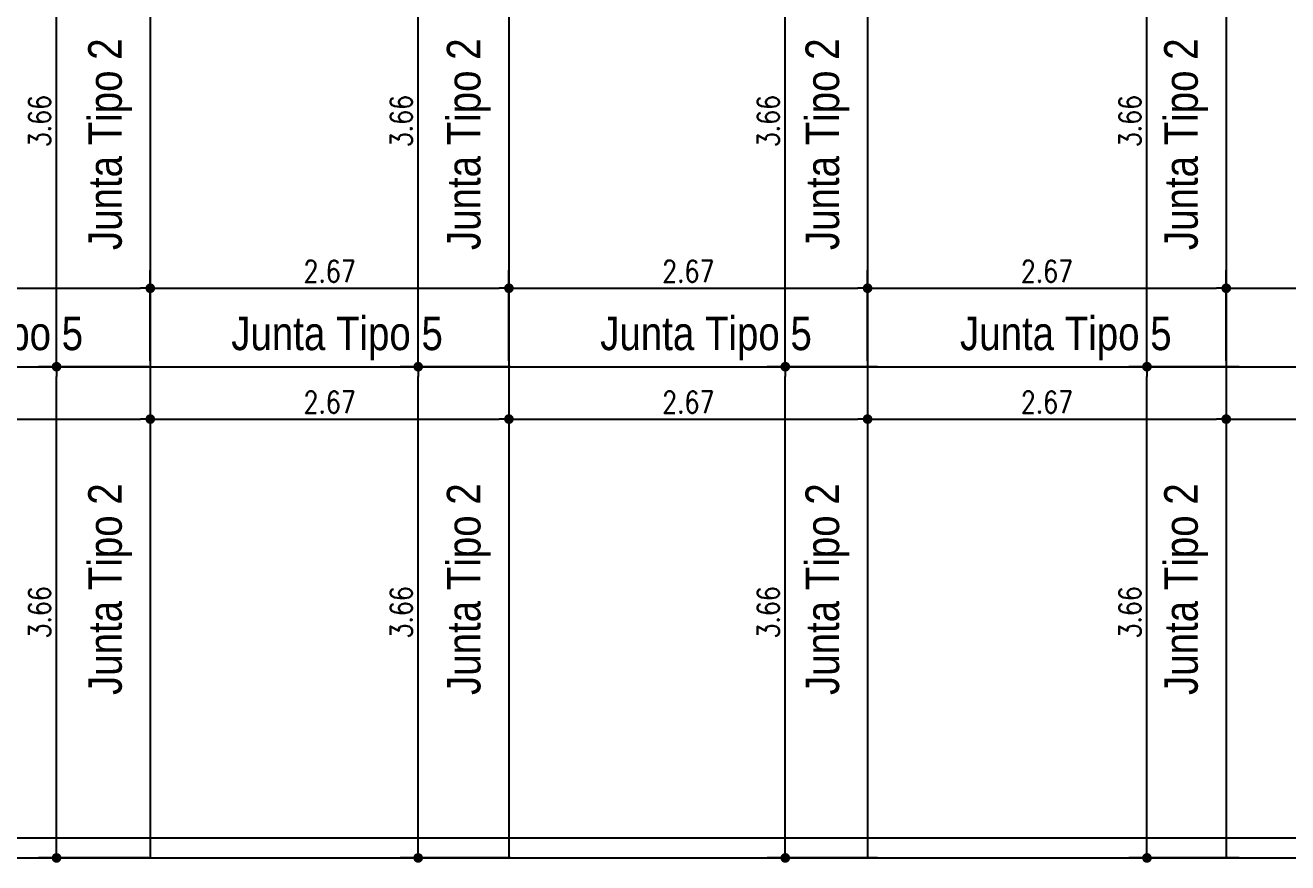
# Model space of a CAD drawing. Header units: millimetres. Extents: x 28448 to 57563, y -116865 to -58388.
# Drawn here: x 28836.92 to 28846.33, y -58468.43 to -58462.19 of the extents above; entities that cross this region are included whole.
import ezdxf

# ---------------------------------------------------------------- set-up
doc = ezdxf.new("R2010")
doc.units = ezdxf.units.MM
doc.header["$PDMODE"] = 35
doc.header["$PDSIZE"] = 0.5
doc.layers.get('DEFPOINTS').update_dxf_attribs({"color": 252, "lineweight": 5})
doc.layers.add('Proyecto de Pavimento', color=4, linetype='Continuous')
doc.styles.add('Angosta', font='romans.shx', dxfattribs={"width": 0.8})
doc.styles.add('ARIAL', font='ARIALN.TTF')
doc.dimstyles.new('JC_1@100', dxfattribs={"dimscale": 0.9, "dimtxt": 0.18, "dimasz": 0.08, "dimexe": 0.15, "dimexo": 0.05, "dimgap": 0.05, "dimtad": 1, "dimzin": 1, "dimdsep": 46, "dimtxsty": 'Angosta', "dimblk1": 'DOT', "dimblk2": 'DOT', "dimsah": 1, "dimcen": 0.09, "dimclrd": 2, "dimclre": 1, "dimclrt": 3, "dimaunit": 1, "dimadec": 3, "dimazin": 0, "dimtfac": 1.8, "dimtmove": 2, "dimatfit": 3, "dimldrblk": 'DOT', "dimfxl": 0.15, "dimtolj": 1, "dimtzin": 0, "dimarcsym": 0})

# ---------------------------------------------------------------- blocks, each defined once
blk = doc.blocks.new('_Dot')
at = {"color": 0, "linetype": 'ByBlock', "lineweight": -2}
blk.add_line((-0.5, 0), (-1, 0), dxfattribs=at)
at = {"color": 0, "linetype": 'ByBlock', "const_width": 0.5}
blk.add_lwpolyline([(-0.25, 0, 1), (0.25, 0, 1)], format="xyb", close=True, dxfattribs=at)
blk = doc.blocks.new('*D574')
at = {"layer": 'DEFPOINTS', "color": 0, "transparency": 16777216}
for p in [(28837.8539, -58464.1473), (28835.1826, -58464.7317), (28837.8539, -58464.7317)]:
    blk.add_point(p, dxfattribs=at)
at = {"layer": 'Proyecto de Pavimento', "color": 1, "lineweight": -2, "transparency": 16777216}
for p, q in [((28835.1826, -58464.6867), (28835.1826, -58464.0123)), ((28837.8539, -58464.6867), (28837.8539, -58464.0123))]:
    blk.add_line(p, q, dxfattribs=at)
at = {"layer": 'Proyecto de Pavimento', "color": 2, "lineweight": -2, "transparency": 16777216}
blk.add_line((28835.2546, -58464.1473), (28837.7819, -58464.1473), dxfattribs=at)
at = {"layer": 'Proyecto de Pavimento', "color": 2, "lineweight": -2, "transparency": 16777216, "xscale": 0.072, "yscale": 0.072, "zscale": 0.072, "rotation": 180}
blk.add_blockref('_Dot', (28835.1826, -58464.1473), dxfattribs=at)
at = {"layer": 'Proyecto de Pavimento', "color": 2, "lineweight": -2, "transparency": 16777216, "xscale": 0.072, "yscale": 0.072, "zscale": 0.072}
blk.add_blockref('_Dot', (28837.8539, -58464.1473), dxfattribs=at)
at = {"layer": 'Proyecto de Pavimento', "color": 3, "transparency": 16777216, "insert": (28836.5183, -58464.0213), "char_height": 0.162, "attachment_point": 5, "style": 'Angosta'}
blk.add_mtext('\\A1;2.67', dxfattribs=at)
blk = doc.blocks.new('*D571')
at = {"layer": 'DEFPOINTS', "color": 0, "transparency": 16777216}
for p in [(28835.1826, -58464.7317), (28837.8539, -58464.7317), (28837.8539, -58465.1219)]:
    blk.add_point(p, dxfattribs=at)
at = {"layer": 'Proyecto de Pavimento', "color": 1, "lineweight": -2, "transparency": 16777216}
for p, q in [((28835.1826, -58464.7767), (28835.1826, -58465.2569)), ((28837.8539, -58464.7767), (28837.8539, -58465.2569))]:
    blk.add_line(p, q, dxfattribs=at)
at = {"layer": 'Proyecto de Pavimento', "color": 2, "lineweight": -2, "transparency": 16777216}
blk.add_line((28835.2546, -58465.1219), (28837.7819, -58465.1219), dxfattribs=at)
at = {"layer": 'Proyecto de Pavimento', "color": 2, "lineweight": -2, "transparency": 16777216, "xscale": 0.072, "yscale": 0.072, "zscale": 0.072, "rotation": 180}
blk.add_blockref('_Dot', (28835.1826, -58465.1219), dxfattribs=at)
at = {"layer": 'Proyecto de Pavimento', "color": 2, "lineweight": -2, "transparency": 16777216, "xscale": 0.072, "yscale": 0.072, "zscale": 0.072}
blk.add_blockref('_Dot', (28837.8539, -58465.1219), dxfattribs=at)
at = {"layer": 'Proyecto de Pavimento', "color": 3, "transparency": 16777216, "insert": (28836.5183, -58464.9959), "char_height": 0.162, "attachment_point": 5, "style": 'Angosta'}
blk.add_mtext('\\A1;2.67', dxfattribs=at)
blk = doc.blocks.new('*D572')
at = {"layer": 'DEFPOINTS', "color": 0, "transparency": 16777216}
for p in [(28837.1558, -58464.7317), (28837.8885, -58464.7317), (28837.8885, -58468.3897)]:
    blk.add_point(p, dxfattribs=at)
at = {"layer": 'Proyecto de Pavimento', "color": 1, "lineweight": -2, "transparency": 16777216}
for p, q in [((28837.8435, -58464.7317), (28837.0208, -58464.7317)), ((28837.8435, -58468.3897), (28837.0208, -58468.3897))]:
    blk.add_line(p, q, dxfattribs=at)
at = {"layer": 'Proyecto de Pavimento', "color": 2, "lineweight": -2, "transparency": 16777216}
blk.add_line((28837.1558, -58468.3177), (28837.1558, -58464.8037), dxfattribs=at)
at = {"layer": 'Proyecto de Pavimento', "color": 2, "lineweight": -2, "transparency": 16777216, "xscale": 0.072, "yscale": 0.072, "zscale": 0.072}
for p, rotation in [((28837.1558, -58464.7317), 90), ((28837.1558, -58468.3897), 270)]:
    blk.add_blockref('_Dot', p, dxfattribs=dict(at, rotation=rotation))
at = {"layer": 'Proyecto de Pavimento', "color": 3, "transparency": 16777216, "insert": (28837.0298, -58466.5607), "char_height": 0.162, "attachment_point": 5, "rotation": 90, "style": 'Angosta'}
blk.add_mtext('\\A1;3.66', dxfattribs=at)
blk = doc.blocks.new('*D573')
at = {"layer": 'DEFPOINTS', "color": 0, "transparency": 16777216}
for p in [(28837.1558, -58461.0738), (28837.8885, -58461.0738), (28837.8885, -58464.7317)]:
    blk.add_point(p, dxfattribs=at)
at = {"layer": 'Proyecto de Pavimento', "color": 1, "lineweight": -2, "transparency": 16777216}
for p, q in [((28837.8435, -58461.0738), (28837.0208, -58461.0738)), ((28837.8435, -58464.7317), (28837.0208, -58464.7317))]:
    blk.add_line(p, q, dxfattribs=at)
at = {"layer": 'Proyecto de Pavimento', "color": 2, "lineweight": -2, "transparency": 16777216}
blk.add_line((28837.1558, -58464.6597), (28837.1558, -58461.1458), dxfattribs=at)
at = {"layer": 'Proyecto de Pavimento', "color": 2, "lineweight": -2, "transparency": 16777216, "xscale": 0.072, "yscale": 0.072, "zscale": 0.072}
for p, rotation in [((28837.1558, -58461.0738), 90), ((28837.1558, -58464.7317), 270)]:
    blk.add_blockref('_Dot', p, dxfattribs=dict(at, rotation=rotation))
at = {"layer": 'Proyecto de Pavimento', "color": 3, "transparency": 16777216, "insert": (28837.0298, -58462.9028), "char_height": 0.162, "attachment_point": 5, "rotation": 90, "style": 'Angosta'}
blk.add_mtext('\\A1;3.66', dxfattribs=at)
blk = doc.blocks.new('*D578')
at = {"layer": 'DEFPOINTS', "color": 0, "transparency": 16777216}
for p in [(28840.5252, -58464.1473), (28837.8539, -58464.7317), (28840.5252, -58464.7317)]:
    blk.add_point(p, dxfattribs=at)
at = {"layer": 'Proyecto de Pavimento', "color": 1, "lineweight": -2, "transparency": 16777216}
for p, q in [((28837.8539, -58464.6867), (28837.8539, -58464.0123)), ((28840.5252, -58464.6867), (28840.5252, -58464.0123))]:
    blk.add_line(p, q, dxfattribs=at)
at = {"layer": 'Proyecto de Pavimento', "color": 2, "lineweight": -2, "transparency": 16777216}
blk.add_line((28837.9259, -58464.1473), (28840.4532, -58464.1473), dxfattribs=at)
at = {"layer": 'Proyecto de Pavimento', "color": 2, "lineweight": -2, "transparency": 16777216, "xscale": 0.072, "yscale": 0.072, "zscale": 0.072, "rotation": 180}
blk.add_blockref('_Dot', (28837.8539, -58464.1473), dxfattribs=at)
at = {"layer": 'Proyecto de Pavimento', "color": 2, "lineweight": -2, "transparency": 16777216, "xscale": 0.072, "yscale": 0.072, "zscale": 0.072}
blk.add_blockref('_Dot', (28840.5252, -58464.1473), dxfattribs=at)
at = {"layer": 'Proyecto de Pavimento', "color": 3, "transparency": 16777216, "insert": (28839.1896, -58464.0213), "char_height": 0.162, "attachment_point": 5, "style": 'Angosta'}
blk.add_mtext('\\A1;2.67', dxfattribs=at)
blk = doc.blocks.new('*D575')
at = {"layer": 'DEFPOINTS', "color": 0, "transparency": 16777216}
for p in [(28837.8539, -58464.7317), (28840.5252, -58464.7317), (28840.5252, -58465.1219)]:
    blk.add_point(p, dxfattribs=at)
at = {"layer": 'Proyecto de Pavimento', "color": 1, "lineweight": -2, "transparency": 16777216}
for p, q in [((28837.8539, -58464.7767), (28837.8539, -58465.2569)), ((28840.5252, -58464.7767), (28840.5252, -58465.2569))]:
    blk.add_line(p, q, dxfattribs=at)
at = {"layer": 'Proyecto de Pavimento', "color": 2, "lineweight": -2, "transparency": 16777216}
blk.add_line((28837.9259, -58465.1219), (28840.4532, -58465.1219), dxfattribs=at)
at = {"layer": 'Proyecto de Pavimento', "color": 2, "lineweight": -2, "transparency": 16777216, "xscale": 0.072, "yscale": 0.072, "zscale": 0.072, "rotation": 180}
blk.add_blockref('_Dot', (28837.8539, -58465.1219), dxfattribs=at)
at = {"layer": 'Proyecto de Pavimento', "color": 2, "lineweight": -2, "transparency": 16777216, "xscale": 0.072, "yscale": 0.072, "zscale": 0.072}
blk.add_blockref('_Dot', (28840.5252, -58465.1219), dxfattribs=at)
at = {"layer": 'Proyecto de Pavimento', "color": 3, "transparency": 16777216, "insert": (28839.1896, -58464.9959), "char_height": 0.162, "attachment_point": 5, "style": 'Angosta'}
blk.add_mtext('\\A1;2.67', dxfattribs=at)
blk = doc.blocks.new('*D576')
at = {"layer": 'DEFPOINTS', "color": 0, "transparency": 16777216}
for p in [(28839.8493, -58464.7317), (28840.582, -58464.7317), (28840.582, -58468.3897)]:
    blk.add_point(p, dxfattribs=at)
at = {"layer": 'Proyecto de Pavimento', "color": 1, "lineweight": -2, "transparency": 16777216}
for p, q in [((28840.537, -58464.7317), (28839.7143, -58464.7317)), ((28840.537, -58468.3897), (28839.7143, -58468.3897))]:
    blk.add_line(p, q, dxfattribs=at)
at = {"layer": 'Proyecto de Pavimento', "color": 2, "lineweight": -2, "transparency": 16777216}
blk.add_line((28839.8493, -58468.3177), (28839.8493, -58464.8037), dxfattribs=at)
at = {"layer": 'Proyecto de Pavimento', "color": 2, "lineweight": -2, "transparency": 16777216, "xscale": 0.072, "yscale": 0.072, "zscale": 0.072}
for p, rotation in [((28839.8493, -58464.7317), 90), ((28839.8493, -58468.3897), 270)]:
    blk.add_blockref('_Dot', p, dxfattribs=dict(at, rotation=rotation))
at = {"layer": 'Proyecto de Pavimento', "color": 3, "transparency": 16777216, "insert": (28839.7233, -58466.5607), "char_height": 0.162, "attachment_point": 5, "rotation": 90, "style": 'Angosta'}
blk.add_mtext('\\A1;3.66', dxfattribs=at)
blk = doc.blocks.new('*D577')
at = {"layer": 'DEFPOINTS', "color": 0, "transparency": 16777216}
for p in [(28839.8493, -58461.0738), (28840.582, -58461.0738), (28840.582, -58464.7317)]:
    blk.add_point(p, dxfattribs=at)
at = {"layer": 'Proyecto de Pavimento', "color": 1, "lineweight": -2, "transparency": 16777216}
for p, q in [((28840.537, -58461.0738), (28839.7143, -58461.0738)), ((28840.537, -58464.7317), (28839.7143, -58464.7317))]:
    blk.add_line(p, q, dxfattribs=at)
at = {"layer": 'Proyecto de Pavimento', "color": 2, "lineweight": -2, "transparency": 16777216}
blk.add_line((28839.8493, -58464.6597), (28839.8493, -58461.1458), dxfattribs=at)
at = {"layer": 'Proyecto de Pavimento', "color": 2, "lineweight": -2, "transparency": 16777216, "xscale": 0.072, "yscale": 0.072, "zscale": 0.072}
for p, rotation in [((28839.8493, -58461.0738), 90), ((28839.8493, -58464.7317), 270)]:
    blk.add_blockref('_Dot', p, dxfattribs=dict(at, rotation=rotation))
at = {"layer": 'Proyecto de Pavimento', "color": 3, "transparency": 16777216, "insert": (28839.7233, -58462.9028), "char_height": 0.162, "attachment_point": 5, "rotation": 90, "style": 'Angosta'}
blk.add_mtext('\\A1;3.66', dxfattribs=at)
blk = doc.blocks.new('*D582')
at = {"layer": 'DEFPOINTS', "color": 0, "transparency": 16777216}
for p in [(28843.1965, -58464.1473), (28840.5252, -58464.7317), (28843.1965, -58464.7317)]:
    blk.add_point(p, dxfattribs=at)
at = {"layer": 'Proyecto de Pavimento', "color": 1, "lineweight": -2, "transparency": 16777216}
for p, q in [((28840.5252, -58464.6867), (28840.5252, -58464.0123)), ((28843.1965, -58464.6867), (28843.1965, -58464.0123))]:
    blk.add_line(p, q, dxfattribs=at)
at = {"layer": 'Proyecto de Pavimento', "color": 2, "lineweight": -2, "transparency": 16777216}
blk.add_line((28840.5972, -58464.1473), (28843.1245, -58464.1473), dxfattribs=at)
at = {"layer": 'Proyecto de Pavimento', "color": 2, "lineweight": -2, "transparency": 16777216, "xscale": 0.072, "yscale": 0.072, "zscale": 0.072, "rotation": 180}
blk.add_blockref('_Dot', (28840.5252, -58464.1473), dxfattribs=at)
at = {"layer": 'Proyecto de Pavimento', "color": 2, "lineweight": -2, "transparency": 16777216, "xscale": 0.072, "yscale": 0.072, "zscale": 0.072}
blk.add_blockref('_Dot', (28843.1965, -58464.1473), dxfattribs=at)
at = {"layer": 'Proyecto de Pavimento', "color": 3, "transparency": 16777216, "insert": (28841.8609, -58464.0213), "char_height": 0.162, "attachment_point": 5, "style": 'Angosta'}
blk.add_mtext('\\A1;2.67', dxfattribs=at)
blk = doc.blocks.new('*D579')
at = {"layer": 'DEFPOINTS', "color": 0, "transparency": 16777216}
for p in [(28840.5252, -58464.7317), (28843.1965, -58464.7317), (28843.1965, -58465.1219)]:
    blk.add_point(p, dxfattribs=at)
at = {"layer": 'Proyecto de Pavimento', "color": 1, "lineweight": -2, "transparency": 16777216}
for p, q in [((28840.5252, -58464.7767), (28840.5252, -58465.2569)), ((28843.1965, -58464.7767), (28843.1965, -58465.2569))]:
    blk.add_line(p, q, dxfattribs=at)
at = {"layer": 'Proyecto de Pavimento', "color": 2, "lineweight": -2, "transparency": 16777216}
blk.add_line((28840.5972, -58465.1219), (28843.1245, -58465.1219), dxfattribs=at)
at = {"layer": 'Proyecto de Pavimento', "color": 2, "lineweight": -2, "transparency": 16777216, "xscale": 0.072, "yscale": 0.072, "zscale": 0.072, "rotation": 180}
blk.add_blockref('_Dot', (28840.5252, -58465.1219), dxfattribs=at)
at = {"layer": 'Proyecto de Pavimento', "color": 2, "lineweight": -2, "transparency": 16777216, "xscale": 0.072, "yscale": 0.072, "zscale": 0.072}
blk.add_blockref('_Dot', (28843.1965, -58465.1219), dxfattribs=at)
at = {"layer": 'Proyecto de Pavimento', "color": 3, "transparency": 16777216, "insert": (28841.8609, -58464.9959), "char_height": 0.162, "attachment_point": 5, "style": 'Angosta'}
blk.add_mtext('\\A1;2.67', dxfattribs=at)
blk = doc.blocks.new('*D580')
at = {"layer": 'DEFPOINTS', "color": 0, "transparency": 16777216}
for p in [(28842.5837, -58464.7317), (28843.3164, -58464.7317), (28843.3164, -58468.3897)]:
    blk.add_point(p, dxfattribs=at)
at = {"layer": 'Proyecto de Pavimento', "color": 1, "lineweight": -2, "transparency": 16777216}
for p, q in [((28843.2714, -58464.7317), (28842.4487, -58464.7317)), ((28843.2714, -58468.3897), (28842.4487, -58468.3897))]:
    blk.add_line(p, q, dxfattribs=at)
at = {"layer": 'Proyecto de Pavimento', "color": 2, "lineweight": -2, "transparency": 16777216}
blk.add_line((28842.5837, -58468.3177), (28842.5837, -58464.8037), dxfattribs=at)
at = {"layer": 'Proyecto de Pavimento', "color": 2, "lineweight": -2, "transparency": 16777216, "xscale": 0.072, "yscale": 0.072, "zscale": 0.072}
for p, rotation in [((28842.5837, -58464.7317), 90), ((28842.5837, -58468.3897), 270)]:
    blk.add_blockref('_Dot', p, dxfattribs=dict(at, rotation=rotation))
at = {"layer": 'Proyecto de Pavimento', "color": 3, "transparency": 16777216, "insert": (28842.4577, -58466.5607), "char_height": 0.162, "attachment_point": 5, "rotation": 90, "style": 'Angosta'}
blk.add_mtext('\\A1;3.66', dxfattribs=at)
blk = doc.blocks.new('*D581')
at = {"layer": 'DEFPOINTS', "color": 0, "transparency": 16777216}
for p in [(28842.5837, -58461.0738), (28843.3164, -58461.0738), (28843.3164, -58464.7317)]:
    blk.add_point(p, dxfattribs=at)
at = {"layer": 'Proyecto de Pavimento', "color": 1, "lineweight": -2, "transparency": 16777216}
for p, q in [((28843.2714, -58461.0738), (28842.4487, -58461.0738)), ((28843.2714, -58464.7317), (28842.4487, -58464.7317))]:
    blk.add_line(p, q, dxfattribs=at)
at = {"layer": 'Proyecto de Pavimento', "color": 2, "lineweight": -2, "transparency": 16777216}
blk.add_line((28842.5837, -58464.6597), (28842.5837, -58461.1458), dxfattribs=at)
at = {"layer": 'Proyecto de Pavimento', "color": 2, "lineweight": -2, "transparency": 16777216, "xscale": 0.072, "yscale": 0.072, "zscale": 0.072}
for p, rotation in [((28842.5837, -58461.0738), 90), ((28842.5837, -58464.7317), 270)]:
    blk.add_blockref('_Dot', p, dxfattribs=dict(at, rotation=rotation))
at = {"layer": 'Proyecto de Pavimento', "color": 3, "transparency": 16777216, "insert": (28842.4577, -58462.9028), "char_height": 0.162, "attachment_point": 5, "rotation": 90, "style": 'Angosta'}
blk.add_mtext('\\A1;3.66', dxfattribs=at)
blk = doc.blocks.new('*D586')
at = {"layer": 'DEFPOINTS', "color": 0, "transparency": 16777216}
for p in [(28845.8678, -58464.1473), (28843.1965, -58464.7317), (28845.8678, -58464.7317)]:
    blk.add_point(p, dxfattribs=at)
at = {"layer": 'Proyecto de Pavimento', "color": 1, "lineweight": -2, "transparency": 16777216}
for p, q in [((28843.1965, -58464.6867), (28843.1965, -58464.0123)), ((28845.8678, -58464.6867), (28845.8678, -58464.0123))]:
    blk.add_line(p, q, dxfattribs=at)
at = {"layer": 'Proyecto de Pavimento', "color": 2, "lineweight": -2, "transparency": 16777216}
blk.add_line((28843.2685, -58464.1473), (28845.7958, -58464.1473), dxfattribs=at)
at = {"layer": 'Proyecto de Pavimento', "color": 2, "lineweight": -2, "transparency": 16777216, "xscale": 0.072, "yscale": 0.072, "zscale": 0.072, "rotation": 180}
blk.add_blockref('_Dot', (28843.1965, -58464.1473), dxfattribs=at)
at = {"layer": 'Proyecto de Pavimento', "color": 2, "lineweight": -2, "transparency": 16777216, "xscale": 0.072, "yscale": 0.072, "zscale": 0.072}
blk.add_blockref('_Dot', (28845.8678, -58464.1473), dxfattribs=at)
at = {"layer": 'Proyecto de Pavimento', "color": 3, "transparency": 16777216, "insert": (28844.5322, -58464.0213), "char_height": 0.162, "attachment_point": 5, "style": 'Angosta'}
blk.add_mtext('\\A1;2.67', dxfattribs=at)
blk = doc.blocks.new('*D583')
at = {"layer": 'DEFPOINTS', "color": 0, "transparency": 16777216}
for p in [(28843.1965, -58464.7317), (28845.8678, -58464.7317), (28845.8678, -58465.1219)]:
    blk.add_point(p, dxfattribs=at)
at = {"layer": 'Proyecto de Pavimento', "color": 1, "lineweight": -2, "transparency": 16777216}
for p, q in [((28843.1965, -58464.7767), (28843.1965, -58465.2569)), ((28845.8678, -58464.7767), (28845.8678, -58465.2569))]:
    blk.add_line(p, q, dxfattribs=at)
at = {"layer": 'Proyecto de Pavimento', "color": 2, "lineweight": -2, "transparency": 16777216}
blk.add_line((28843.2685, -58465.1219), (28845.7958, -58465.1219), dxfattribs=at)
at = {"layer": 'Proyecto de Pavimento', "color": 2, "lineweight": -2, "transparency": 16777216, "xscale": 0.072, "yscale": 0.072, "zscale": 0.072, "rotation": 180}
blk.add_blockref('_Dot', (28843.1965, -58465.1219), dxfattribs=at)
at = {"layer": 'Proyecto de Pavimento', "color": 2, "lineweight": -2, "transparency": 16777216, "xscale": 0.072, "yscale": 0.072, "zscale": 0.072}
blk.add_blockref('_Dot', (28845.8678, -58465.1219), dxfattribs=at)
at = {"layer": 'Proyecto de Pavimento', "color": 3, "transparency": 16777216, "insert": (28844.5322, -58464.9959), "char_height": 0.162, "attachment_point": 5, "style": 'Angosta'}
blk.add_mtext('\\A1;2.67', dxfattribs=at)
blk = doc.blocks.new('*D584')
at = {"layer": 'DEFPOINTS', "color": 0, "transparency": 16777216}
for p in [(28845.2772, -58464.7317), (28846.0099, -58464.7317), (28846.0099, -58468.3897)]:
    blk.add_point(p, dxfattribs=at)
at = {"layer": 'Proyecto de Pavimento', "color": 1, "lineweight": -2, "transparency": 16777216}
for p, q in [((28845.9649, -58464.7317), (28845.1422, -58464.7317)), ((28845.9649, -58468.3897), (28845.1422, -58468.3897))]:
    blk.add_line(p, q, dxfattribs=at)
at = {"layer": 'Proyecto de Pavimento', "color": 2, "lineweight": -2, "transparency": 16777216}
blk.add_line((28845.2772, -58468.3177), (28845.2772, -58464.8037), dxfattribs=at)
at = {"layer": 'Proyecto de Pavimento', "color": 2, "lineweight": -2, "transparency": 16777216, "xscale": 0.072, "yscale": 0.072, "zscale": 0.072}
for p, rotation in [((28845.2772, -58464.7317), 90), ((28845.2772, -58468.3897), 270)]:
    blk.add_blockref('_Dot', p, dxfattribs=dict(at, rotation=rotation))
at = {"layer": 'Proyecto de Pavimento', "color": 3, "transparency": 16777216, "insert": (28845.1512, -58466.5607), "char_height": 0.162, "attachment_point": 5, "rotation": 90, "style": 'Angosta'}
blk.add_mtext('\\A1;3.66', dxfattribs=at)
blk = doc.blocks.new('*D585')
at = {"layer": 'DEFPOINTS', "color": 0, "transparency": 16777216}
for p in [(28845.2772, -58461.0738), (28846.0099, -58461.0738), (28846.0099, -58464.7317)]:
    blk.add_point(p, dxfattribs=at)
at = {"layer": 'Proyecto de Pavimento', "color": 1, "lineweight": -2, "transparency": 16777216}
for p, q in [((28845.9649, -58461.0738), (28845.1422, -58461.0738)), ((28845.9649, -58464.7317), (28845.1422, -58464.7317))]:
    blk.add_line(p, q, dxfattribs=at)
at = {"layer": 'Proyecto de Pavimento', "color": 2, "lineweight": -2, "transparency": 16777216}
blk.add_line((28845.2772, -58464.6597), (28845.2772, -58461.1458), dxfattribs=at)
at = {"layer": 'Proyecto de Pavimento', "color": 2, "lineweight": -2, "transparency": 16777216, "xscale": 0.072, "yscale": 0.072, "zscale": 0.072}
for p, rotation in [((28845.2772, -58461.0738), 90), ((28845.2772, -58464.7317), 270)]:
    blk.add_blockref('_Dot', p, dxfattribs=dict(at, rotation=rotation))
at = {"layer": 'Proyecto de Pavimento', "color": 3, "transparency": 16777216, "insert": (28845.1512, -58462.9028), "char_height": 0.162, "attachment_point": 5, "rotation": 90, "style": 'Angosta'}
blk.add_mtext('\\A1;3.66', dxfattribs=at)
blk = doc.blocks.new('*D590')
at = {"layer": 'DEFPOINTS', "color": 0, "transparency": 16777216}
for p in [(28848.5392, -58464.1473), (28845.8678, -58464.7317), (28848.5392, -58464.7317)]:
    blk.add_point(p, dxfattribs=at)
at = {"layer": 'Proyecto de Pavimento', "color": 1, "lineweight": -2, "transparency": 16777216}
for p, q in [((28845.8678, -58464.6867), (28845.8678, -58464.0123)), ((28848.5392, -58464.6867), (28848.5392, -58464.0123))]:
    blk.add_line(p, q, dxfattribs=at)
at = {"layer": 'Proyecto de Pavimento', "color": 2, "lineweight": -2, "transparency": 16777216}
blk.add_line((28845.9398, -58464.1473), (28848.4672, -58464.1473), dxfattribs=at)
at = {"layer": 'Proyecto de Pavimento', "color": 2, "lineweight": -2, "transparency": 16777216, "xscale": 0.072, "yscale": 0.072, "zscale": 0.072, "rotation": 180}
blk.add_blockref('_Dot', (28845.8678, -58464.1473), dxfattribs=at)
at = {"layer": 'Proyecto de Pavimento', "color": 2, "lineweight": -2, "transparency": 16777216, "xscale": 0.072, "yscale": 0.072, "zscale": 0.072}
blk.add_blockref('_Dot', (28848.5392, -58464.1473), dxfattribs=at)
at = {"layer": 'Proyecto de Pavimento', "color": 3, "transparency": 16777216, "insert": (28847.2035, -58464.0213), "char_height": 0.162, "attachment_point": 5, "style": 'Angosta'}
blk.add_mtext('\\A1;2.67', dxfattribs=at)
blk = doc.blocks.new('*D587')
at = {"layer": 'DEFPOINTS', "color": 0, "transparency": 16777216}
for p in [(28845.8678, -58464.7317), (28848.5392, -58464.7317), (28848.5392, -58465.1219)]:
    blk.add_point(p, dxfattribs=at)
at = {"layer": 'Proyecto de Pavimento', "color": 1, "lineweight": -2, "transparency": 16777216}
for p, q in [((28845.8678, -58464.7767), (28845.8678, -58465.2569)), ((28848.5392, -58464.7767), (28848.5392, -58465.2569))]:
    blk.add_line(p, q, dxfattribs=at)
at = {"layer": 'Proyecto de Pavimento', "color": 2, "lineweight": -2, "transparency": 16777216}
blk.add_line((28845.9398, -58465.1219), (28848.4672, -58465.1219), dxfattribs=at)
at = {"layer": 'Proyecto de Pavimento', "color": 2, "lineweight": -2, "transparency": 16777216, "xscale": 0.072, "yscale": 0.072, "zscale": 0.072, "rotation": 180}
blk.add_blockref('_Dot', (28845.8678, -58465.1219), dxfattribs=at)
at = {"layer": 'Proyecto de Pavimento', "color": 2, "lineweight": -2, "transparency": 16777216, "xscale": 0.072, "yscale": 0.072, "zscale": 0.072}
blk.add_blockref('_Dot', (28848.5392, -58465.1219), dxfattribs=at)
at = {"layer": 'Proyecto de Pavimento', "color": 3, "transparency": 16777216, "insert": (28847.2035, -58464.9959), "char_height": 0.162, "attachment_point": 5, "style": 'Angosta'}
blk.add_mtext('\\A1;2.67', dxfattribs=at)

msp = doc.modelspace()

# ---------------------------------------------------------------- linework, layer by layer
at = {"layer": 'Proyecto de Pavimento'}
for p, q in [((28790.9212, -58468.2397), (28848.5753, -58468.2397)), ((28790.9212, -58468.3897), (28848.5753, -58468.3897))]:
    msp.add_line(p, q, dxfattribs=at)
at = {"layer": 'Proyecto de Pavimento', "color": 3}
for points in [[(28837.8539, -58461.0738), (28837.8539, -58468.3897)], [(28840.5252, -58461.0738), (28840.5252, -58468.3897)], [(28843.1965, -58461.0738), (28843.1965, -58468.3897)], [(28845.8678, -58461.0738), (28845.8678, -58468.3897)]]:
    msp.add_lwpolyline(points, dxfattribs=at)
at = {"layer": 'Proyecto de Pavimento', "color": 7}
msp.add_lwpolyline([(28790.9212, -58464.7317), (28852.2164, -58464.7317)], dxfattribs=at)

# ---------------------------------------------------------------- texts
at = {"layer": 'Proyecto de Pavimento', "color": 0, "style": 'ARIAL'}
for p in [(28837.6416, -58463.863), (28840.3129, -58463.863), (28842.9842, -58463.863), (28845.6555, -58463.863), (28837.6416, -58467.1762), (28840.3129, -58467.1762), (28842.9842, -58467.1762), (28845.6555, -58467.1762)]:
    msp.add_text('Junta Tipo 2', height=0.25, rotation=90, dxfattribs=at).set_placement(p)
for p in [(28835.7771, -58464.6082), (28838.4569, -58464.6082), (28841.205, -58464.6082), (28843.8848, -58464.6082)]:
    msp.add_text('Junta Tipo 5', height=0.25, dxfattribs=at).set_placement(p)

# ---------------------------------------------------------------- dimensions: what is measured, and where the dimension line sits
at = {"layer": 'Proyecto de Pavimento'}
for base, p1, p2, picture, middle in [((28837.1558, -58461.0738), (28837.8885, -58464.7317), (28837.8885, -58461.0738), '*D573', (28837.0298, -58462.9028)), ((28839.8493, -58461.0738), (28840.582, -58464.7317), (28840.582, -58461.0738), '*D577', (28839.7233, -58462.9028)), ((28842.5837, -58461.0738), (28843.3164, -58464.7317), (28843.3164, -58461.0738), '*D581', (28842.4577, -58462.9028)), ((28845.2772, -58461.0738), (28846.0099, -58464.7317), (28846.0099, -58461.0738), '*D585', (28845.1512, -58462.9028)), ((28837.1558, -58464.7317), (28837.8885, -58468.3897), (28837.8885, -58464.7317), '*D572', (28837.0298, -58466.5607)), ((28839.8493, -58464.7317), (28840.582, -58468.3897), (28840.582, -58464.7317), '*D576', (28839.7233, -58466.5607)), ((28842.5837, -58464.7317), (28843.3164, -58468.3897), (28843.3164, -58464.7317), '*D580', (28842.4577, -58466.5607)), ((28845.2772, -58464.7317), (28846.0099, -58468.3897), (28846.0099, -58464.7317), '*D584', (28845.1512, -58466.5607))]:
    dim = msp.add_linear_dim(base=base, p1=p1, p2=p2, angle=90, dimstyle='JC_1@100', dxfattribs=at)
    dim.commit()
    dim.dimension.update_dxf_attribs({"geometry": picture, "text_midpoint": middle})
for base, p1, p2, picture, middle in [((28837.8539, -58464.1473), (28835.1826, -58464.7317), (28837.8539, -58464.7317), '*D574', (28836.5183, -58464.0213)), ((28840.5252, -58464.1473), (28837.8539, -58464.7317), (28840.5252, -58464.7317), '*D578', (28839.1896, -58464.0213)), ((28843.1965, -58464.1473), (28840.5252, -58464.7317), (28843.1965, -58464.7317), '*D582', (28841.8609, -58464.0213)), ((28845.8678, -58464.1473), (28843.1965, -58464.7317), (28845.8678, -58464.7317), '*D586', (28844.5322, -58464.0213)), ((28848.5392, -58464.1473), (28845.8678, -58464.7317), (28848.5392, -58464.7317), '*D590', (28847.2035, -58464.0213)), ((28837.8539, -58465.1219), (28835.1826, -58464.7317), (28837.8539, -58464.7317), '*D571', (28836.5183, -58464.9959)), ((28840.5252, -58465.1219), (28837.8539, -58464.7317), (28840.5252, -58464.7317), '*D575', (28839.1896, -58464.9959)), ((28843.1965, -58465.1219), (28840.5252, -58464.7317), (28843.1965, -58464.7317), '*D579', (28841.8609, -58464.9959)), ((28845.8678, -58465.1219), (28843.1965, -58464.7317), (28845.8678, -58464.7317), '*D583', (28844.5322, -58464.9959)), ((28848.5392, -58465.1219), (28845.8678, -58464.7317), (28848.5392, -58464.7317), '*D587', (28847.2035, -58464.9959))]:
    dim = msp.add_linear_dim(base=base, p1=p1, p2=p2, dimstyle='JC_1@100', dxfattribs=at)
    dim.commit()
    dim.dimension.update_dxf_attribs({"geometry": picture, "text_midpoint": middle})

doc.saveas('drawing.dxf')
